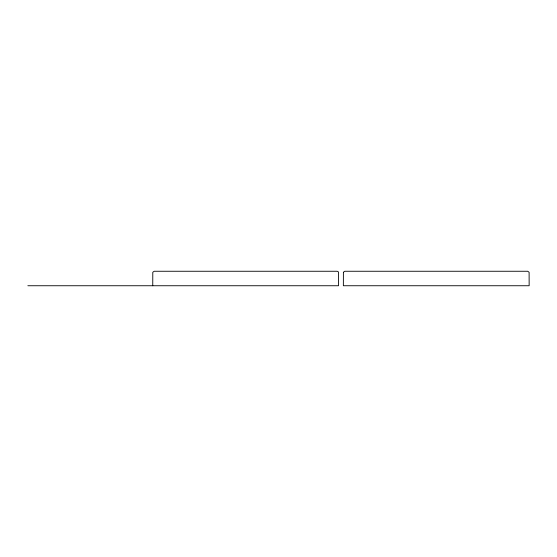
<?xml version="1.0" encoding="UTF-8"?>
<svg xmlns="http://www.w3.org/2000/svg" width="557" height="557" viewBox="0 0 557 557"><rect width="100%" height="100%" fill="white"/><g stroke="black" fill="none" stroke-linecap="round" stroke-linejoin="round"><path stroke-width="0.84" d="M27.85 285.741L338.538 285.741L338.538 272.707L338.176 271.621L337.089 271.259L154.198 271.259L152.792 272.269L152.75 285.741M343.404 272.269L343.363 285.741L529.15 285.741L529.108 272.269L527.702 271.259L344.811 271.259L343.404 272.269"/></g></svg>
